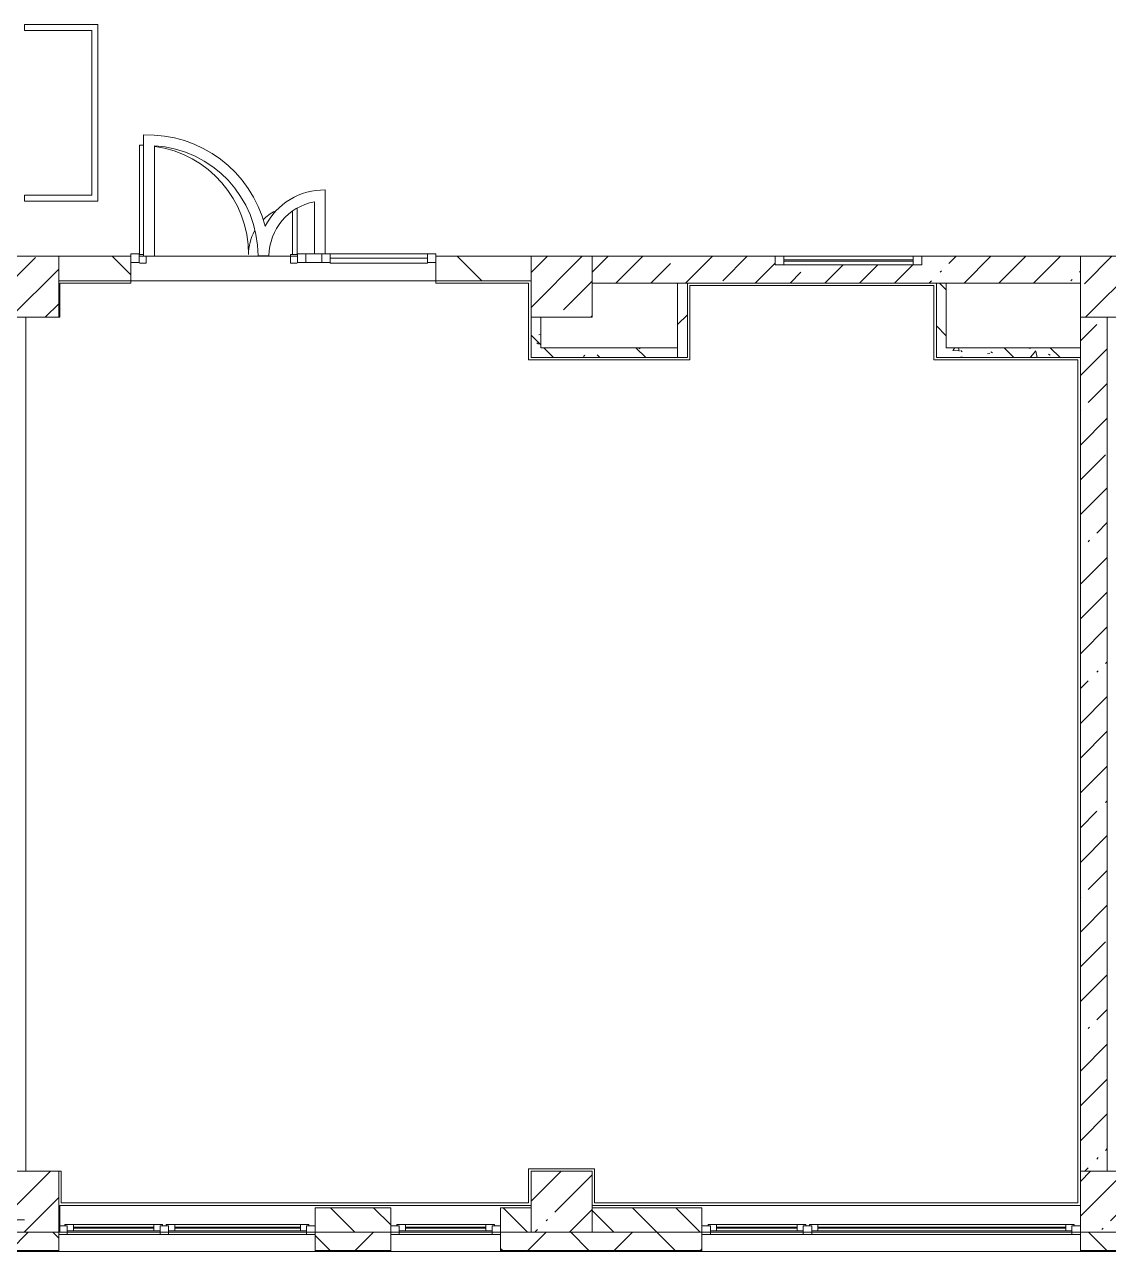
# Model space of a CAD drawing. Header units: millimetres. Extents: x 957 to 217451, y -8553 to 29000.
# Drawn here: x 129201 to 138081, y -258 to 9800 of the extents above; entities that cross this region are included whole.
import ezdxf

# ---------------------------------------------------------------- set-up
doc = ezdxf.new("R2010")
doc.units = ezdxf.units.MM
for name, color, linetype, lineweight, true_color in [('A-DETL-GENF-5', 7, 'Continuous', 5, 0xaaaaaa), ('A-DOOR-3', 7, 'Continuous', 5, 0xaaaaaa), ('A-FLOR-2', 7, 'Continuous', 5, 0xaaaaaa), ('A-WALL-4', 7, 'Continuous', 9, 0x737373), ('I-WALL-4', 7, 'Continuous', 5, 0x787878)]:
    doc.layers.add(name, color=color, linetype=linetype, lineweight=lineweight, true_color=true_color)
for name, color, linetype, lineweight in [('A-GLAZ-2', 7, 'Continuous', 5), ('A-GLAZ-CURT-2', 7, 'Continuous', 5), ('A-GLAZ-CWMG-2', 7, 'Continuous', 5), ('A-WALL', 7, 'Continuous', 9), ('A-WALL-2', 7, 'Continuous', 5), ('I-WALL-2', 7, 'Continuous', 5), ('S-COLS-2', 7, 'Continuous', 5), ('Оси', 7, 'Continuous', 9)]:
    doc.layers.add(name, color=color, linetype=linetype, lineweight=lineweight)
pattern_1 = [(45, (90440.88, 0), (-285.123, 285.123), []), (45, (90726, 0), (-285.123, 285.123), [504.031, -100.806, 16.764, -84.042])]
pattern_2 = [(135, (90440.9, 0), (-377.171, -377.171), [533.4, -88.9, 17.78, -88.9]), (135, (90440.9, 376.94), (-377.171, -377.171), []), (50, (90440.9, 0), (637.6445, -55.7866), [66.675, -733.425]), (355, (90440.9, 0), (-123.349, 668.699), [53.34, -586.74]), (100.451, (90494, -4.65), (514.299, 612.908), [56.665, -623.315]), (46.184, (90440.9, 177.8), (948.776, -147.15), [100.012, -1100.137]), (96.636, (90519.9, 165.5), (830.909, 865.997), [84.998, -934.973]), (351.184, (90440.9, 177.8), (830.918, 865.988), [80.01, -880.11]), (21, (90529.8, 133.35), (530.6506, -357.928), [66.675, -733.425]), (326, (90529.8, 133.35), (216.308, 644.6585), [53.34, -586.74]), (71.451, (90574, 103.5), (746.9596, 286.724), [56.665, -623.315]), (37.5, (90440.88, 0), (10.8105, 295.9426), [16.764, -562.864, 16.764, -578.866, -588.962]), (37.5, (90440.88, 0), (10.8105, 295.9426), [-1175.258, 16.764, -572.198]), (7.5, (90440.88, 0), (233.8692, 350.6318), [16.764, -322.834, 16.764, -549.529, -224.472]), (7.5, (90440.88, 0), (233.8692, 350.6318), [-905.891, 16.764, -207.708]), (327.5, (90242.63, 0), (474.5678, -20.0513), [16.764, -205.486, 16.764, -676.656, -920.115]), (327.5, (90242.63, 0), (474.5678, -20.0513), [-915.67, 16.764, -903.351]), (317.5, (90153.73, 0), (518.452, 88.9934), [16.764, -272.161, 16.764, -443.738, -653.415]), (317.5, (90153.73, 0), (518.452, 88.9934), [-749.427, 16.764, -636.651])]

# ---------------------------------------------------------------- blocks, each defined once
blk = doc.blocks.new('BSC_Колонна _Прямоугольная - 500х500-23286270-3_2_1_птичка')
at = {"layer": 'S-COLS-2'}
h = blk.add_hatch(dxfattribs=at)
h.set_pattern_fill('FP_41', color=256, style=0, pattern_type=2)
h.set_pattern_definition([(45, (-38790, -7650), (-285.123, 285.123), []), (45, (-38504.88, -7650), (-285.123, 285.123), [504.031, -100.806, 16.764, -84.042])])
h.paths.add_polyline_path([(250, -250), (250, 250), (-250, 250), (-250, -250), (-20, -250)])
for p, q in [((250, 250), (-250, 250)), ((-250, 250), (-250, -250)), ((250, -250), (250, 250)), ((-250, -250), (250, -250))]:
    blk.add_line(p, q, dxfattribs=at)
blk = doc.blocks.new('BSC_Колонна _Прямоугольная - 500х500-V163-3_2_1_птичка')
at = {"layer": 'S-COLS-2'}
h = blk.add_hatch(dxfattribs=at)
h.set_pattern_fill('FP_42', color=256, style=0, pattern_type=2)
h.set_pattern_definition([(45, (-43160, -7650), (-285.123, 285.123), []), (45, (-42874.88, -7650), (-285.123, 285.123), [504.031, -100.806, 16.764, -84.042])])
h.paths.add_polyline_path([(250, -250), (250, 250), (-250, 250), (-250, -250)])
for p, q in [((250, 250), (-250, 250)), ((-250, 250), (-250, -250)), ((250, -250), (250, 250)), ((-250, -250), (250, -250))]:
    blk.add_line(p, q, dxfattribs=at)
blk = doc.blocks.new('BSC_Колонна _Прямоугольная - 500х500-V164-3_2_1_птичка')
at = {"layer": 'S-COLS-2'}
h = blk.add_hatch(dxfattribs=at)
h.set_pattern_fill('FP_43', color=256, style=0, pattern_type=2)
h.set_pattern_definition([(45, (-47660, -7650), (-285.123, 285.123), []), (45, (-47374.88, -7650), (-285.123, 285.123), [504.031, -100.806, 16.764, -84.042])])
h.paths.add_polyline_path([(-30, -250), (250, -250), (250, 250), (-250, 250), (-250, -250), (-113, -250)])
for p, q in [((250, 250), (-250, 250)), ((-250, 250), (-250, -250)), ((250, -250), (250, 250)), ((-250, -250), (250, -250))]:
    blk.add_line(p, q, dxfattribs=at)
blk = doc.blocks.new('BSC_Колонна _Прямоугольная - 500х500-V167-3_2_1_птичка')
at = {"layer": 'S-COLS-2'}
h = blk.add_hatch(dxfattribs=at)
h.set_pattern_fill('FP_46', color=256, style=0, pattern_type=2)
h.set_pattern_definition([(45, (-38790, -150), (-285.123, 285.123), []), (45, (-38504.88, -150), (-285.123, 285.123), [504.031, -100.806, 16.764, -84.042])])
h.paths.add_polyline_path([(-250, -250), (250, -250), (250, 250), (-250, 250), (-250, -50)])
for p, q in [((250, 250), (-250, 250)), ((-250, 250), (-250, -250)), ((250, -250), (250, 250)), ((-250, -250), (250, -250))]:
    blk.add_line(p, q, dxfattribs=at)
blk = doc.blocks.new('BSC_Колонна _Прямоугольная - 500х500-V168-3_2_1_птичка')
at = {"layer": 'S-COLS-2'}
h = blk.add_hatch(dxfattribs=at)
h.set_pattern_fill('FP_47', color=256, style=0, pattern_type=2)
h.set_pattern_definition([(45, (-43160, -150), (-285.123, 285.123), []), (45, (-42874.88, -150), (-285.123, 285.123), [504.031, -100.806, 16.764, -84.042])])
h.paths.add_polyline_path([(-250, -250), (250, -250), (250, 250), (-250, 250), (-250, -220)])
for p, q in [((250, 250), (-250, 250)), ((-250, 250), (-250, -250)), ((250, -250), (250, 250)), ((-250, -250), (250, -250))]:
    blk.add_line(p, q, dxfattribs=at)
blk = doc.blocks.new('BSC_Колонна _Прямоугольная - 500х500-V169-3_2_1_птичка')
at = {"layer": 'S-COLS-2'}
h = blk.add_hatch(dxfattribs=at)
h.set_pattern_fill('FP_48', color=256, style=0, pattern_type=2)
h.set_pattern_definition([(45, (-47660, -150), (-285.123, 285.123), []), (45, (-47374.88, -150), (-285.123, 285.123), [504.031, -100.806, 16.764, -84.042])])
h.paths.add_polyline_path([(-30, -250), (250, -250), (250, 250), (-250, 250), (-250, -250), (-113, -250)])
for p, q in [((250, 250), (-250, 250)), ((-250, 250), (-250, -250)), ((250, -250), (250, 250)), ((-250, -250), (250, -250))]:
    blk.add_line(p, q, dxfattribs=at)
blk = doc.blocks.new('120_Окно_СКБ_2Ст - 120_Окно_СКБ_2Ст 3100х2500 _мал_створка слева_ 2-V187-3_2_1_птичка')
at = {"layer": 'A-GLAZ-2'}
for p, q in [((-1550, -127), (-1550, -57)), ((-1550, -57), (-1480, -57)), ((1550, -57), (-1550, -57)), ((-1480, -57), (-1480, -127)), ((650, -87), (-1480, -87)), ((-1480, -87), (-1480, -127)), ((-1430, -137), (-1430, -87)), ((600, -137), (600, -87)), ((650, -127), (650, -57)), ((650, -57), (720, -57)), ((650, -127), (650, -87)), ((720, -57), (720, -127)), ((1480, -87), (720, -87)), ((720, -87), (720, -127)), ((770, -137), (770, -87)), ((1430, -137), (1430, -87)), ((1480, -127), (1480, -57)), ((1480, -57), (1550, -57)), ((1480, -127), (1480, -87)), ((1550, -57), (1550, -127)), ((-1480, -127), (-1550, -127)), ((-1550, -127), (-1500, -127)), ((-1480, -127), (-1500, -127)), ((-1500, -127), (-1500, -137)), ((-1500, -137), (670, -137)), ((670, -137), (-1500, -137)), ((-1430, -107), (600, -107)), ((600, -117), (-1430, -117)), ((720, -127), (650, -127)), ((670, -127), (650, -127)), ((670, -127), (700, -127)), ((670, -137), (670, -127)), ((720, -127), (700, -127)), ((700, -127), (700, -137)), ((700, -137), (1500, -137)), ((1500, -137), (700, -137)), ((770, -107), (1430, -107)), ((1430, -117), (770, -117)), ((1550, -127), (1480, -127)), ((1500, -127), (1480, -127)), ((1500, -127), (1550, -127)), ((1500, -137), (1500, -127))]:
    blk.add_line(p, q, dxfattribs=at)
blk = doc.blocks.new('120_Окно_СКБ_2Ст - 120_Окно_СКБ_2Ст 2100х2400 _мал створка справа_-V188-3_2_1_птичка')
at = {"layer": 'A-GLAZ-2'}
for p, q in [((-1050, -127), (-1050, -57)), ((-1050, -57), (-980, -57)), ((1050, -57), (-1050, -57)), ((-980, -57), (-980, -127)), ((150, -87), (-980, -87)), ((-980, -87), (-980, -127)), ((-930, -137), (-930, -87)), ((100, -137), (100, -87)), ((150, -127), (150, -57)), ((150, -57), (220, -57)), ((150, -127), (150, -87)), ((220, -57), (220, -127)), ((980, -87), (220, -87)), ((220, -87), (220, -127)), ((270, -137), (270, -87)), ((930, -137), (930, -87)), ((980, -127), (980, -57)), ((980, -57), (1050, -57)), ((980, -127), (980, -87)), ((1050, -57), (1050, -127)), ((-980, -127), (-1050, -127)), ((-1050, -127), (-1000, -127)), ((-980, -127), (-1000, -127)), ((-1000, -127), (-1000, -137)), ((-1000, -137), (170, -137)), ((170, -137), (-1000, -137)), ((-930, -107), (100, -107)), ((100, -117), (-930, -117)), ((220, -127), (150, -127)), ((170, -127), (150, -127)), ((170, -127), (200, -127)), ((170, -137), (170, -127)), ((220, -127), (200, -127)), ((200, -127), (200, -137)), ((200, -137), (1000, -137)), ((1000, -137), (200, -137)), ((270, -107), (930, -107)), ((930, -117), (270, -117)), ((1050, -127), (980, -127)), ((1000, -127), (980, -127)), ((1000, -127), (1050, -127)), ((1000, -137), (1000, -127))]:
    blk.add_line(p, q, dxfattribs=at)
blk = doc.blocks.new('120_Окно_СКБ_1Ст - 120_Окно_СКБ_1Ст 900х2500_h_-V185-3_2_1_птичка')
at = {"layer": 'A-GLAZ-2'}
for p, q in [((-450, -127), (-450, -57)), ((-450, -57), (-380, -57)), ((450, -57), (-450, -57)), ((-380, -57), (-380, -127)), ((380, -87), (-380, -87)), ((-380, -87), (-380, -127)), ((-330, -137), (-330, -87)), ((330, -137), (330, -87)), ((380, -127), (380, -57)), ((380, -57), (450, -57)), ((380, -127), (380, -87)), ((450, -57), (450, -127)), ((-380, -127), (-450, -127)), ((-450, -127), (-400, -127)), ((-380, -127), (-400, -127)), ((-400, -127), (-400, -137)), ((-400, -137), (400, -137)), ((400, -137), (-400, -137)), ((-330, -107), (330, -107)), ((330, -117), (-330, -117)), ((450, -127), (380, -127)), ((400, -127), (380, -127)), ((400, -127), (450, -127)), ((400, -137), (400, -127))]:
    blk.add_line(p, q, dxfattribs=at)
blk = doc.blocks.new('Прямоугольный импост - 50 x 70 мм-V300-3_2_1_птичка')
at = {"layer": 'A-GLAZ-CWMG-2'}
for p, q in [((-70, 35), (0, 35)), ((-70, -35), (-70, 35)), ((0, 35), (0, -35)), ((0, -35), (-70, -35))]:
    blk.add_line(p, q, dxfattribs=at)
blk = doc.blocks.new('Дверь_Витражная_остекление_ - ДВН_ДАО_Главный вход_1200 в свету-V301-3_2_1_птичка')
at = {"layer": 'A-DETL-GENF-5'}
for p, q in [((-613, 925), (-647, 925)), ((-647, 925), (-647, 35)), ((647, 35), (647, 410)), ((607, 385), (607, 30)), ((-647, 30), (-613, 30)), ((-613, 30), (-647, 30)), ((-592, -40), (-592, 15)), ((592, -40), (592, 30)), ((592, 30), (647, 30)), ((607, 30), (647, 30)), ((-647, -40), (-592, -40)), ((647, -40), (592, -40))]:
    blk.add_line(p, q, dxfattribs=at)
at = {"layer": 'A-DOOR-3'}
for p, q in [((-647, 925), (-647, 35)), ((647, 410), (647, 35))]:
    blk.add_line(p, q, dxfattribs=at)
for centre, radius, start, end in [((-647, 30), 895, 87.7864, 90), ((-647, 30), 895, 360, 81.929), ((647, 30), 400, 117.1206, 134.5389), ((647, 30), 400, 151.213, 180)]:
    blk.add_arc(centre, radius, start, end, dxfattribs=at)
blk = doc.blocks.new('Системная панель - Стемалит - 40мм-V302-3_2_1_птичка')
at = {"layer": 'A-GLAZ-CURT-2'}
for p, q in [((65, 35), (-65, 35)), ((-65, 35), (-65, -35)), ((65, -35), (65, 35)), ((-65, -35), (65, -35))]:
    blk.add_line(p, q, dxfattribs=at)
blk = doc.blocks.new('Прямоугольный импост - 50 x 70 мм-V303-3_2_1_птичка')
at = {"layer": 'A-GLAZ-CWMG-2'}
for p, q in [((-35, 35), (35, 35)), ((-35, -35), (-35, 35)), ((35, 35), (35, -35)), ((35, -35), (-35, -35))]:
    blk.add_line(p, q, dxfattribs=at)
blk = doc.blocks.new('Прямоугольный импост - 50 x 70 мм-V304-3_2_1_птичка')
at = {"layer": 'A-GLAZ-CWMG-2'}
for p, q in [((0, 35), (-70, 35)), ((-70, 35), (-70, -35)), ((0, -35), (0, 35)), ((-70, -35), (0, -35))]:
    blk.add_line(p, q, dxfattribs=at)
blk = doc.blocks.new('Системная панель - Стекло - 40мм-V305-3_2_1_птичка')
at = {"layer": 'A-GLAZ-CURT-2'}
for p, q in [((397.5, 0), (-397.5, 0)), ((-397.5, 0), (-397.5, -40)), ((397.5, -40), (397.5, 0)), ((-397.5, -40), (397.5, -40))]:
    blk.add_line(p, q, dxfattribs=at)
blk = doc.blocks.new('Прямоугольный импост - 50 x 70 мм-V306-3_2_1_птичка')
at = {"layer": 'A-GLAZ-CWMG-2'}
for p, q in [((-35, 35), (35, 35)), ((-35, -35), (-35, 35)), ((35, 35), (35, -35)), ((35, -35), (-35, -35))]:
    blk.add_line(p, q, dxfattribs=at)
blk = doc.blocks.new('Прямоугольный импост - 50 x 70 мм-V307-3_2_1_птичка')
at = {"layer": 'A-GLAZ-CWMG-2'}
blk.add_line((42060, 7920), (41265, 7920), dxfattribs=at)
blk = doc.blocks.new('120_Окно_СКБ_1Ст - 120_Окно_СКБ_1Ст 400х1200 EI30-V313-3_2_1_птичка')
at = {"layer": 'A-GLAZ-2'}
for p, q in [((-600, 40), (-600, 110)), ((-600, 110), (-530, 110)), ((600, 110), (-600, 110)), ((-530, 110), (-530, 40)), ((530, 40), (530, 110)), ((530, 110), (600, 110)), ((600, 110), (600, 40)), ((-530, 40), (-600, 40)), ((-600, 40), (600, 40)), ((530, 80), (-530, 80)), ((530, 70), (-530, 70)), ((600, 40), (530, 40))]:
    blk.add_line(p, q, dxfattribs=at)

msp = doc.modelspace()

# ---------------------------------------------------------------- hatches: boundary and pattern name
at = {"layer": 'A-WALL-2'}
h = msp.add_hatch(dxfattribs=at)
h.set_pattern_fill('FP_59', color=256, style=0, pattern_type=2)
h.set_pattern_definition([(135, (90440.88, 0), (-176.7767, -176.7767), [])])
h.paths.add_polyline_path([(128980.9, -100), (128980.9, 100), (128930.9, 100), (128930.9, -100), (128937.2, -100)])
h.paths.add_polyline_path([(155830.9, -100), (155850.9, -100), (155850.9, 100), (155600.9, 100), (155600.9, -100), (155699.6, -100)])
h.paths.add_polyline_path([(132200.9, -100), (132200.9, 100), (131580.9, 100), (131580.9, -100)])
h.paths.add_polyline_path([(154150.9, -100), (154700.9, -100), (154700.9, 100), (154150.9, 100)])
h.paths.add_polyline_path([(140700.9, -100), (141450.9, -100), (141450.9, 100), (140700.9, 100)])
h.paths.add_polyline_path([(151970.8, -100), (152050.9, -100), (152050.9, 100), (151850.9, 100), (151850.9, -100), (151870.9, -100)])
h.paths.add_polyline_path([(133350.9, -100), (133350.9, 100), (133100.9, 100), (133100.9, -100), (133330.9, -100)])
h.paths.add_polyline_path([(142850.9, -100), (143100.9, -100), (143100.9, 100), (142850.9, 100), (142850.9, 33.3)])
h.paths.add_polyline_path([(133850.9, -100), (134750.9, -100), (134750.9, 100), (133850.9, 100), (133850.9, -9.1)])
h.paths.add_polyline_path([(138600.9, -100), (138600.9, 100), (138350.9, 100), (138350.9, -100), (138370.9, -100)])
h.paths.add_polyline_path([(147350.9, -100), (148250.9, -100), (148250.9, 100), (147350.9, 100), (147350.9, -52.2)])
h.paths.add_polyline_path([(145950.9, -100), (145950.9, 100), (145200.9, 100), (145200.9, -100), (145445.4, -100)])
h = msp.add_hatch(dxfattribs=at)
h.set_pattern_fill('FP_60', color=256, style=0, pattern_type=2)
h.set_pattern_definition([(45, (90440.9, 0), (-353.5534, 353.5534), []), (135, (90440.9, 0), (-353.5534, -353.5534), [])])
h.paths.add_polyline_path([(145445.4, -250), (145950.9, -250), (145950.9, -100), (145200.9, -100), (145200.9, -250)])
h.paths.add_polyline_path([(146850.9, -250), (147068, -250), (147068, -100), (146850.9, -100), (146850.9, -136.7)])
h.paths.add_polyline_path([(133100.9, -250), (134750.9, -250), (134750.9, -100), (133100.9, -100), (133100.9, -219.1)])
h.paths.add_polyline_path([(137850.9, -250), (138600.9, -250), (138600.9, -100), (137850.9, -100), (137850.9, -232.3)])
h.paths.add_polyline_path([(140700.9, -250), (141450.9, -250), (141450.9, -100), (140700.9, -100), (140700.9, -240.3)])
h.paths.add_polyline_path([(131580.9, -250), (132200.9, -250), (132200.9, -100), (131580.9, -100), (131580.9, -214.9)])
h.paths.add_polyline_path([(143100.9, -250), (143100.9, -100), (142350.9, -100), (142350.9, -250), (142648.8, -250)])
h.paths.add_polyline_path([(128750.9, -250), (129480.9, -250), (129480.9, -100), (128750.9, -100), (128750.9, -207)])
at = {"layer": 'I-WALL-2'}
h = msp.add_hatch(dxfattribs=at)
h.set_pattern_fill('FP_61', color=256, style=0, pattern_type=2)
h.set_pattern_definition([(135, (90440.9, 0), (-353.5534, -353.5534), [])])
h.paths.add_polyline_path([(128980.9, 7700), (128980.9, 7900), (128930.9, 7900), (128930.9, 7700)])
h.paths.add_polyline_path([(130070.9, 7700), (130070.9, 7900), (129480.9, 7900), (129480.9, 7700), (129490.9, 7700)])
h.paths.add_polyline_path([(133330.9, 7700), (133350.9, 7700), (133350.9, 7900), (132570.9, 7900), (132570.9, 7700)])
h = msp.add_hatch(dxfattribs=at)
h.set_pattern_fill('FP_57', color=256, style=0, pattern_type=2)
h.set_pattern_definition(pattern_1)
h.paths.add_polyline_path([(133850.9, 7680), (137850.9, 7680), (137850.9, 7900), (136550.9, 7900), (136550.9, 7830), (135350.9, 7830), (135350.9, 7900), (133850.9, 7900)])
h = msp.add_hatch(dxfattribs=at)
h.set_pattern_fill('FP_62', color=256, style=0, pattern_type=2)
h.set_pattern_definition([(45, (90440.88, 0), (-176.7767, 176.7767), [])])
h.paths.add_polyline_path([(134550.9, 7070), (134630.9, 7070), (134630.9, 7680), (134550.9, 7680), (134550.9, 7150)])
h = msp.add_hatch(dxfattribs=at)
h.set_pattern_fill('FP_57', color=256, style=0, pattern_type=2)
h.set_pattern_definition(pattern_1)
h.paths.add_polyline_path([(138070.9, 400), (138070.9, 7400), (137850.9, 7400), (137850.9, 400), (138061.4, 400)])
at = {"layer": 'I-WALL-4'}
h = msp.add_hatch(dxfattribs=at)
h.set_pattern_fill('FP_65', color=256, style=0, pattern_type=2)
h.set_pattern_definition(pattern_2)
h.paths.add_polyline_path([(136750.9, 7070), (136750.9, 7680), (136670.9, 7680), (136670.9, 7070)])
h = msp.add_hatch(dxfattribs=at)
h.set_pattern_fill('FP_65', color=256, style=0, pattern_type=2)
h.set_pattern_definition(pattern_2)
h.paths.add_polyline_path([(133350.9, 7150), (133430.9, 7150), (133430.9, 7400), (133350.9, 7400)])
h = msp.add_hatch(dxfattribs=at)
h.set_pattern_fill('FP_65', color=256, style=0, pattern_type=2)
h.set_pattern_definition(pattern_2)
h.paths.add_polyline_path([(134550.9, 7070), (134550.9, 7150), (133350.9, 7150), (133350.9, 7070), (134258.9, 7070)])
h = msp.add_hatch(dxfattribs=at)
h.set_pattern_fill('FP_65', color=256, style=0, pattern_type=2)
h.set_pattern_definition(pattern_2)
h.paths.add_polyline_path([(136750.9, 7070), (137850.9, 7070), (137850.9, 7150), (136750.9, 7150)])

# ---------------------------------------------------------------- linework, layer by layer
at = {"layer": 'A-FLOR-2'}
for p, q in [((129800.9, 9799.8), (129200.9, 9799.8)), ((129200.9, 9799.8), (129200.9, 9749.8)), ((129800.9, 8351.7), (129800.9, 9799.8)), ((129200.9, 9749.8), (129750.9, 9749.8)), ((129750.9, 9749.8), (129750.9, 8401.7)), ((130174.9, 8894.4), (130174.9, 7900)), ((130264.9, 7900), (130264.9, 8806.8)), ((129750.9, 8401.7), (129200.9, 8401.7)), ((129200.9, 8401.7), (129200.9, 8351.7)), ((129200.9, 8351.7), (129800.9, 8351.7)), ((131665, 7920), (131665, 8443.9)), ((131575, 8346.4), (131575, 7920)), ((130174.9, 7900), (130264.9, 7900)), ((131113.5, 7903.5), (131203.6, 7903.5)), ((130070.9, 7680), (129490.9, 7680)), ((129490.9, 7680), (129490.9, 7400)), ((130070.9, 7700), (130070.9, 7680)), ((132570.9, 7680), (132570.9, 7700)), ((133330.9, 7680), (132570.9, 7680)), ((133330.9, 7050), (133330.9, 7680)), ((136650.9, 7660), (134650.9, 7660)), ((134650.9, 7660), (134650.9, 7050)), ((136650.9, 7050), (136650.9, 7660)), ((129210.9, 7400), (129210.9, 400)), ((129490.9, 7400), (129480.9, 7400)), ((134650.9, 7050), (133330.9, 7050)), ((137830.9, 7050), (136650.9, 7050)), ((137830.9, 140), (137830.9, 7050)), ((133330.9, 140), (133330.9, 420)), ((133330.9, 420), (133870.9, 420)), ((133870.9, 420), (133870.9, 140)), ((129480.9, 400), (129500.9, 400)), ((129500.9, 400), (129500.9, 140)), ((129500.9, 140), (133330.9, 140)), ((133870.9, 140), (137830.9, 140))]:
    msp.add_line(p, q, dxfattribs=at)
for centre, radius, start, end in [((130208.5, 7900), 995, 14.33829, 91.93805), ((130208.5, 7903.5), 905, 360, 86.42904), ((131657.5, 7900), 544, 89.21005, 153.06648), ((131657.5, 7900), 454, 100.46985, 179.55829)]:
    msp.add_arc(centre, radius, start, end, dxfattribs=at)
at = {"layer": 'A-WALL'}
for p, q in [((134630.9, 7680), (134550.9, 7680)), ((136750.9, 7680), (136670.9, 7680)), ((134550.9, 7070), (134550.9, 7150)), ((137850.9, 7070), (137850.9, 7150)), ((131580.9, -100), (132200.9, -100)), ((133100.9, -100), (133350.9, -100)), ((133850.9, -100), (134750.9, -100)), ((131580.9, -250), (132200.9, -250)), ((131580.9, -253), (132200.9, -253)), ((133100.9, -250), (134750.9, -250)), ((133100.9, -253), (134750.9, -253)), ((137850.9, -250), (138600.9, -250)), ((137850.9, -253), (138600.9, -253))]:
    msp.add_line(p, q, dxfattribs=at)
at = {"layer": 'A-WALL-2'}
for p, q in [((132200.9, 100), (131580.9, 100)), ((131580.9, 100), (131580.9, -258)), ((132200.9, -258), (132200.9, 100)), ((133350.9, 100), (133100.9, 100)), ((133100.9, 100), (133100.9, -258)), ((134750.9, 100), (133850.9, 100)), ((134750.9, -258), (134750.9, 100)), ((129480.9, -258), (129480.9, -100)), ((129480.9, -100), (129490.9, -100)), ((132200.9, -100), (133100.9, -100)), ((134750.9, -100), (137850.9, -100)), ((137850.9, -100), (137850.9, -258)), ((140700.9, -258), (126963.9, -258))]:
    msp.add_line(p, q, dxfattribs=at)
at = {"layer": 'A-WALL-4'}
for p, q in [((127863.9, -250), (129480.9, -250)), ((127863.9, -253), (129480.9, -253))]:
    msp.add_line(p, q, dxfattribs=at)
at = {"layer": 'I-WALL-2'}
for p, q in [((130070.9, 7900), (129480.9, 7900)), ((130070.9, 7700), (130070.9, 7900)), ((130140.9, 7900), (130174.9, 7900)), ((130264.9, 7900), (131435.9, 7900)), ((133350.9, 7900), (132570.9, 7900)), ((132570.9, 7900), (132570.9, 7700)), ((135350.9, 7900), (133850.9, 7900)), ((137850.9, 7900), (136550.9, 7900)), ((133350.9, 7700), (129480.9, 7700)), ((133850.9, 7680), (134550.9, 7680)), ((134550.9, 7680), (134550.9, 7150)), ((134630.9, 7070), (134630.9, 7680)), ((134630.9, 7680), (136670.9, 7680)), ((136670.9, 7680), (136670.9, 7070)), ((136750.9, 7150), (136750.9, 7680)), ((136750.9, 7680), (137850.9, 7680)), ((133350.9, 7400), (133350.9, 7070)), ((133430.9, 7150), (133430.9, 7400)), ((137850.9, 7400), (137850.9, 7150)), ((138070.9, 400), (138070.9, 7400)), ((134550.9, 7150), (133430.9, 7150)), ((137850.9, 7150), (136750.9, 7150)), ((133350.9, 7070), (134630.9, 7070)), ((136670.9, 7070), (137850.9, 7070)), ((137850.9, 7070), (137850.9, 400)), ((129490.9, 120), (133350.9, 120)), ((129490.9, 120), (129490.9, -100)), ((133850.9, 120), (137850.9, 120)), ((131580.9, -100), (129490.9, -100))]:
    msp.add_line(p, q, dxfattribs=at)
at = {"layer": 'Оси'}
msp.add_line((116700.9, 0), (129200.9, 0), dxfattribs=at)

# ---------------------------------------------------------------- block references
at = {"layer": 'A-DOOR-3'}
msp.add_blockref('Дверь_Витражная_остекление_ - ДВН_ДАО_Главный вход_1200 в свету-V301-3_2_1_птичка', (130788.4, 7885), dxfattribs=at)
at = {"layer": 'A-GLAZ-2'}
msp.add_blockref('120_Окно_СКБ_1Ст - 120_Окно_СКБ_1Ст 400х1200 EI30-V313-3_2_1_птичка', (135950.9, 7790), dxfattribs=at)
at = {"layer": 'A-GLAZ-2', "rotation": 180}
for name, p in [('120_Окно_СКБ_2Ст - 120_Окно_СКБ_2Ст 2100х2400 _мал створка справа_-V188-3_2_1_птичка', (130530.9, -175)), ('120_Окно_СКБ_1Ст - 120_Окно_СКБ_1Ст 900х2500_h_-V185-3_2_1_птичка', (132650.9, -175)), ('120_Окно_СКБ_2Ст - 120_Окно_СКБ_2Ст 3100х2500 _мал_створка слева_ 2-V187-3_2_1_птичка', (136300.9, -175))]:
    msp.add_blockref(name, p, dxfattribs=at)
at = {"layer": 'A-GLAZ-CURT-2'}
for name, p in [('Системная панель - Стемалит - 40мм-V302-3_2_1_птичка', (131570.9, 7885)), ('Системная панель - Стекло - 40мм-V305-3_2_1_птичка', (132103.4, 7885))]:
    msp.add_blockref(name, p, dxfattribs=at)
at = {"layer": 'A-GLAZ-CWMG-2', "rotation": 180}
msp.add_blockref('Прямоугольный импост - 50 x 70 мм-V304-3_2_1_птичка', (130070.9, 7885), dxfattribs=at)
at = {"layer": 'A-GLAZ-CWMG-2', "extrusion": (0, 0, -1), "rotation": 180}
for name, p in [('Прямоугольный импост - 50 x 70 мм-V303-3_2_1_птичка', (-131470.9, 7885)), ('Прямоугольный импост - 50 x 70 мм-V306-3_2_1_птичка', (-131670.9, 7885)), ('Прямоугольный импост - 50 x 70 мм-V300-3_2_1_птичка', (-132570.9, 7885))]:
    msp.add_blockref(name, p, dxfattribs=at)
at = {"layer": 'A-GLAZ-CWMG-2'}
msp.add_blockref('Прямоугольный импост - 50 x 70 мм-V307-3_2_1_птичка', (90440.9, 0), dxfattribs=at)
at = {"layer": 'S-COLS-2'}
for name, p in [('BSC_Колонна _Прямоугольная - 500х500-23286270-3_2_1_птичка', (129230.9, 7650)), ('BSC_Колонна _Прямоугольная - 500х500-V163-3_2_1_птичка', (133600.9, 7650)), ('BSC_Колонна _Прямоугольная - 500х500-V164-3_2_1_птичка', (138100.9, 7650)), ('BSC_Колонна _Прямоугольная - 500х500-V167-3_2_1_птичка', (129230.9, 150)), ('BSC_Колонна _Прямоугольная - 500х500-V168-3_2_1_птичка', (133600.9, 150)), ('BSC_Колонна _Прямоугольная - 500х500-V169-3_2_1_птичка', (138100.9, 150))]:
    msp.add_blockref(name, p, dxfattribs=at)

doc.saveas('drawing.dxf')
